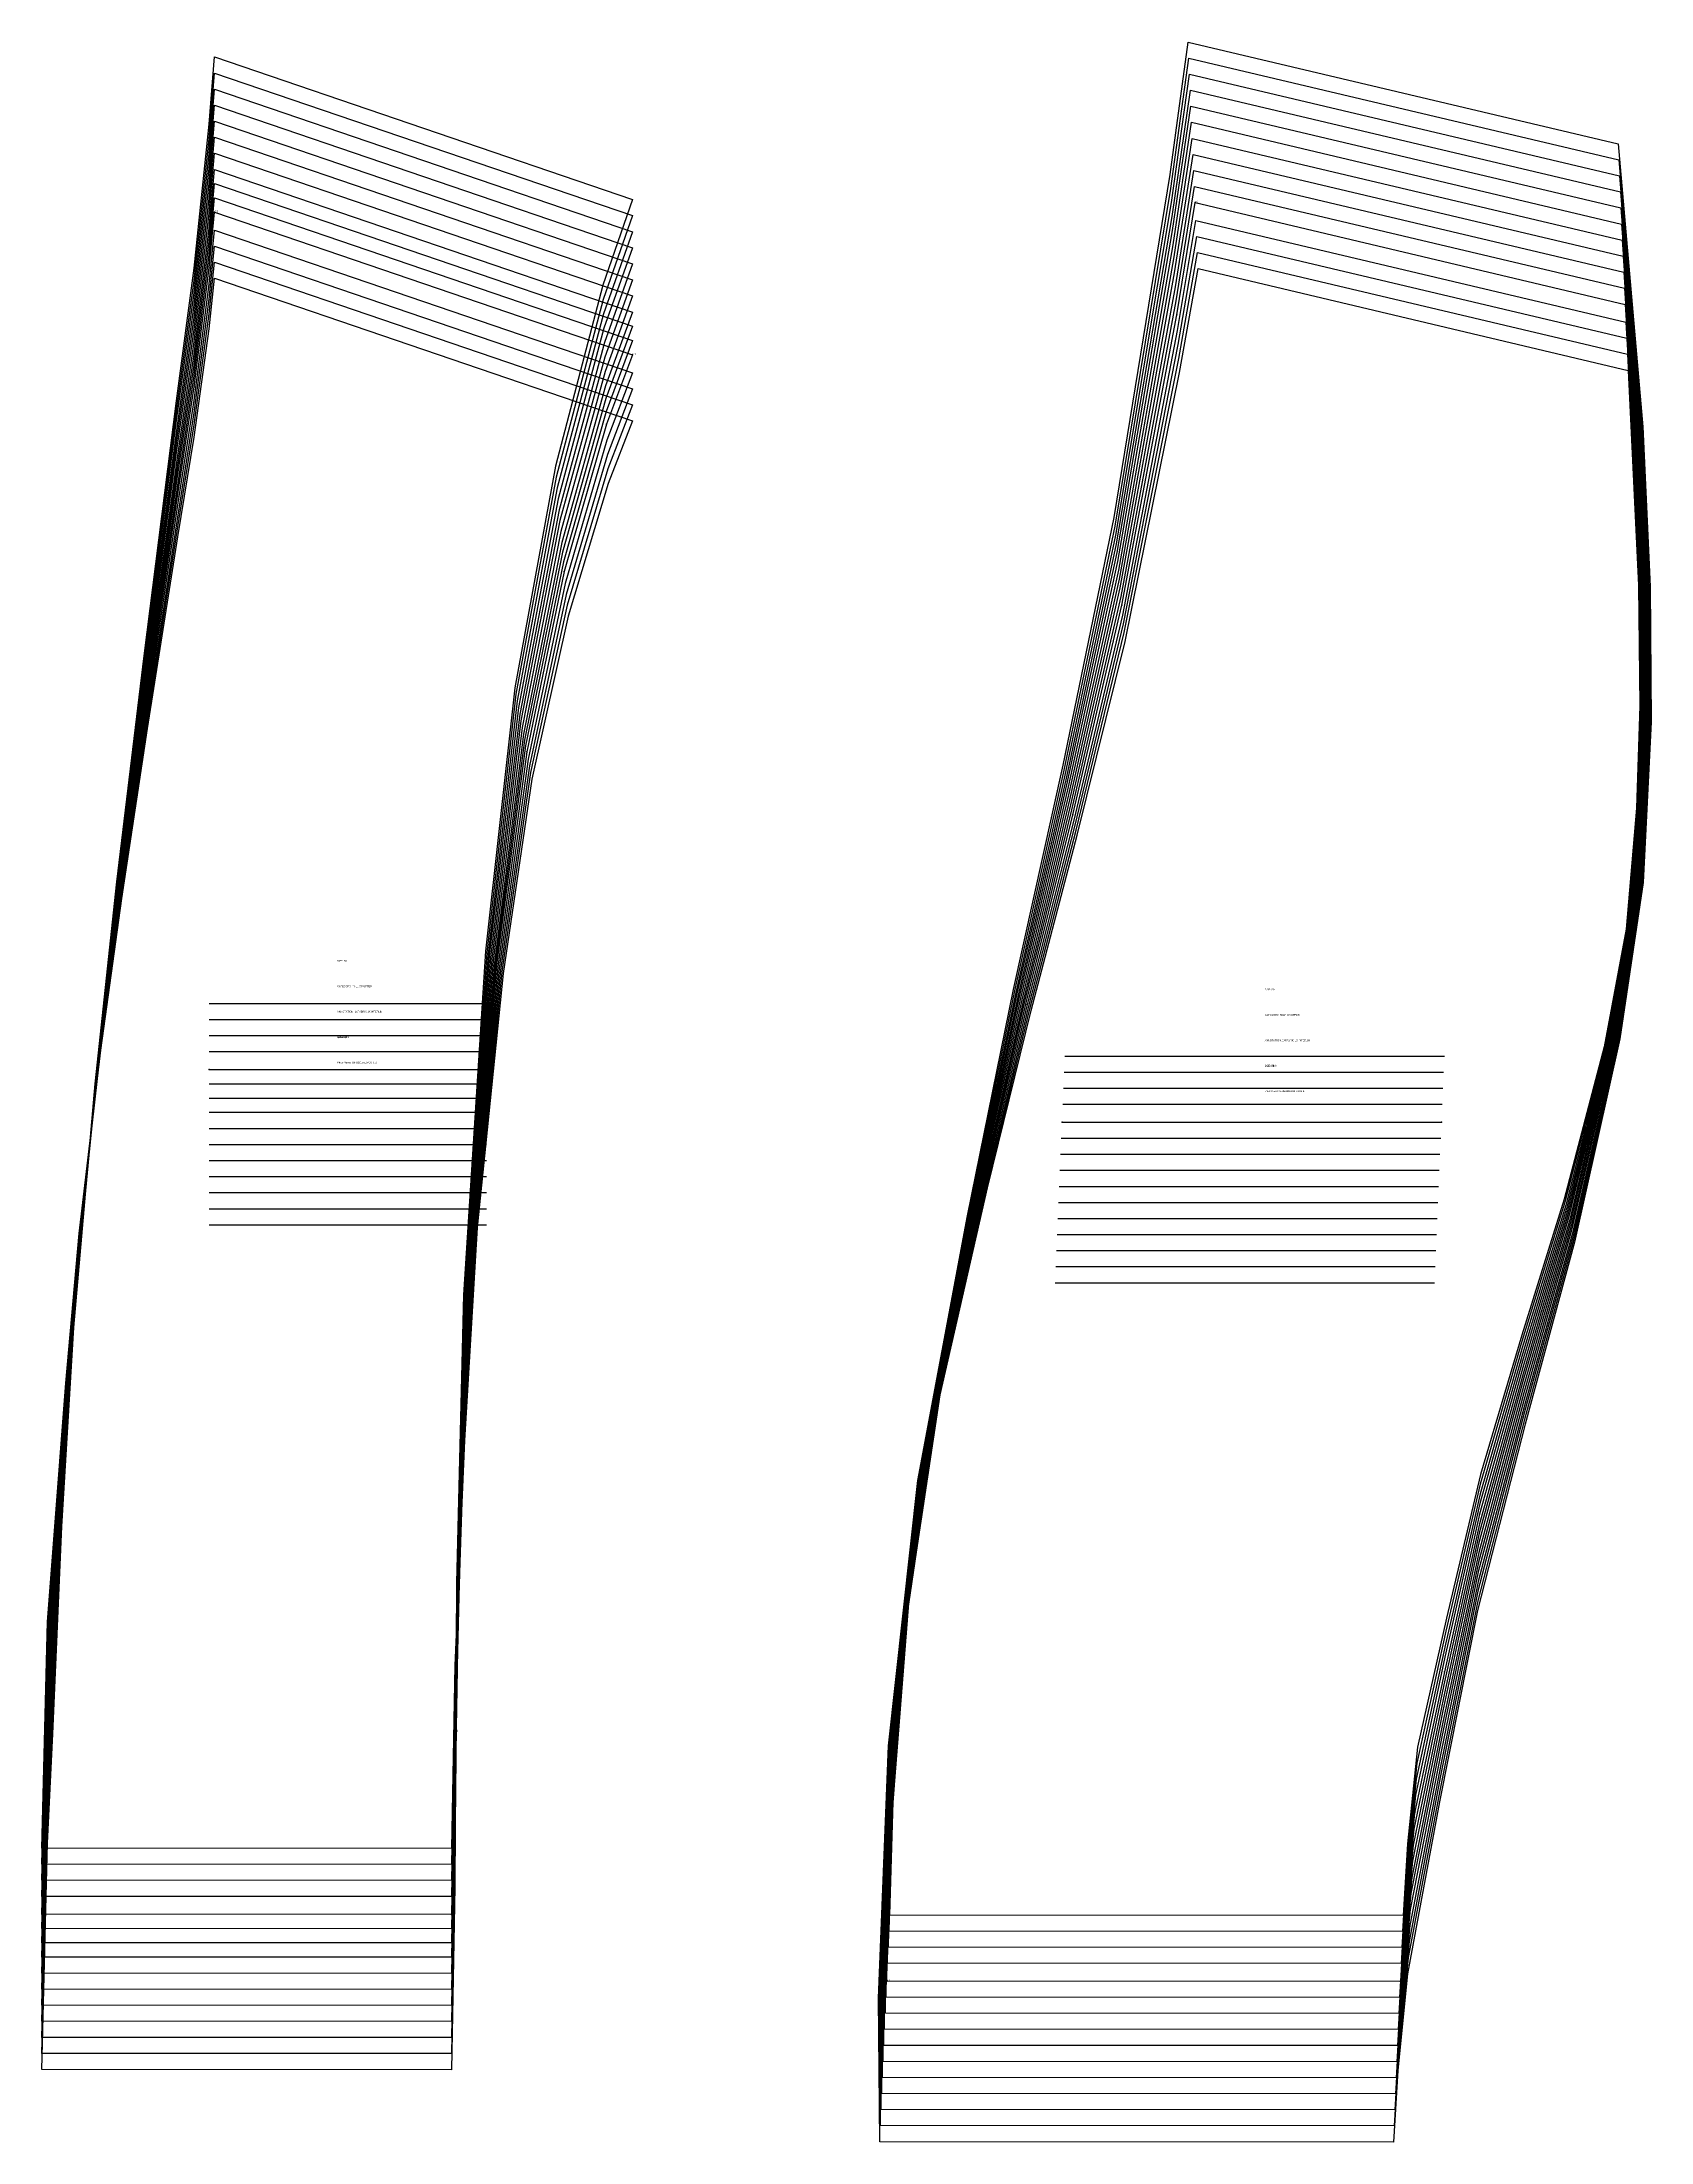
# Model space of a CAD drawing. Extents: x -839 to 1721, y -537 to 682.
# Drawn here: x 161.2 to 386.7, y -321.2 to -26.9 of the extents above; entities that cross this region are included whole.
import ezdxf

# ---------------------------------------------------------------- set-up
doc = ezdxf.new("R2010")
doc.units = 0

# ---------------------------------------------------------------- blocks, each defined once
blk = doc.blocks.new('GMG1016S19-CO U 2_42')
at = {"layer": '1'}
for points in [[(161.224, -279.9919), (162.0114, -248.2698), (162.903, -236.756), (164.5489, -214.8459), (166.4361, -193.8732), (169.4765, -168.1608), (172.4076, -146.9111), (176.0221, -123.1062), (180.2664, -96.2559), (182.5702, -82.3062), (184.6352, -67.1119), (185.4175, -60.0304)], [(185.4175, -60.0304), (243.9493, -80.0151)], [(243.9493, -80.0151), (240.5584, -88.768), (234.9399, -107.3836), (229.8726, -130.2106), (225.8289, -157.4267), (222.2247, -193.0248), (220.4136, -222.8571), (219.0649, -254.409), (218.6102, -280.0249)], [(218.6102, -280.0249), (161.224, -279.9919)]]:
    blk.add_lwpolyline(points, dxfattribs=at)
at = {"layer": '5'}
blk.add_line((184.6504, -161.638), (223.5175, -161.638), dxfattribs=at)
at = {"layer": '6'}
blk.add_line((218.6102, -280.0249), (161.224, -279.9919), dxfattribs=at)
at = {"layer": '7'}
blk.add_line((184.6504, -161.638), (223.5175, -161.638), dxfattribs=at)
at = {"layer": '1'}
for s, p in [('SIZE: 42', (202.5854, -166.4717)), ('Piece Name: GMG1016S19-CO U 2', (202.5854, -170.0276))]:
    blk.add_text(s, height=0.25, dxfattribs=at).set_placement(p)
blk = doc.blocks.new('GMG1016S19-CO U 2_44')
at = {"layer": '1'}
for points in [[(161.224, -282.2423), (162.0114, -250.5203), (162.8903, -238.7321), (164.5108, -216.3039), (166.3802, -194.8282), (169.418, -168.5036), (172.3568, -146.7435), (175.9839, -122.3696), (180.2512, -94.8741), (182.5702, -80.5892), (184.6377, -65.0317), (185.4175, -57.78)], [(185.4175, -57.78), (243.9493, -77.7647)], [(243.9493, -77.7647), (240.505, -86.7512), (234.8129, -105.8571), (229.6999, -129.281), (225.6511, -157.2007), (222.0824, -193.7106), (220.3323, -224.3049), (219.0649, -256.6594), (218.6102, -282.2753)], [(218.6102, -282.2753), (161.224, -282.2423)]]:
    blk.add_lwpolyline(points, dxfattribs=at)
at = {"layer": '5'}
blk.add_line((184.6504, -163.8885), (223.5175, -163.8885), dxfattribs=at)
at = {"layer": '6'}
blk.add_line((218.6102, -282.2753), (161.224, -282.2423), dxfattribs=at)
at = {"layer": '7'}
blk.add_line((184.6504, -163.8885), (223.5175, -163.8885), dxfattribs=at)
at = {"layer": '1'}
for s, p in [('SIZE: 44', (202.5854, -166.4717)), ('Piece Name: GMG1016S19-CO U 2', (202.5854, -170.0276))]:
    blk.add_text(s, height=0.25, dxfattribs=at).set_placement(p)
blk = doc.blocks.new('GMG1016S19-CO U 2_46')
at = {"layer": '1'}
for points in [[(161.224, -284.4928), (162.0114, -252.7707), (162.8776, -240.7082), (164.4727, -217.7593), (166.3243, -195.7858), (169.3596, -168.8466), (172.306, -146.5784), (175.9484, -121.6305), (180.2359, -93.4924), (182.5676, -78.8721), (184.6403, -62.9489), (185.4175, -55.5295)], [(185.4175, -55.5295), (243.9493, -75.5143)], [(243.9493, -75.5143), (240.4492, -84.7344), (234.6833, -104.3305), (229.5246, -128.3513), (225.4708, -156.9746), (221.9402, -194.399), (220.2536, -225.7527), (219.0649, -258.9099), (218.6102, -284.5258)], [(218.6102, -284.5258), (161.224, -284.4928)]]:
    blk.add_lwpolyline(points, dxfattribs=at)
at = {"layer": '5'}
blk.add_line((184.6504, -166.1389), (223.5175, -166.1389), dxfattribs=at)
at = {"layer": '6'}
blk.add_line((218.6102, -284.5258), (161.224, -284.4928), dxfattribs=at)
at = {"layer": '7'}
blk.add_line((184.6504, -166.1389), (223.5175, -166.1389), dxfattribs=at)
at = {"layer": '1'}
for s, p in [('SIZE: 46', (202.5854, -166.4717)), ('Piece Name: GMG1016S19-CO U 2', (202.5854, -170.0276))]:
    blk.add_text(s, height=0.25, dxfattribs=at).set_placement(p)
blk = doc.blocks.new('GMG1016S19-CO U 2_48')
at = {"layer": '1'}
for points in [[(161.224, -286.7432), (162.0114, -255.0211), (162.8648, -242.6843), (164.4346, -219.2148), (166.271, -196.7434), (169.3012, -169.1869), (172.2527, -146.4107), (175.9103, -120.8939), (180.2207, -92.1106), (182.5651, -77.1526), (184.6403, -60.8686), (185.4175, -53.2791)], [(185.4175, -53.2791), (243.9493, -73.2638)], [(243.9493, -73.2638), (240.3958, -82.7177), (234.5538, -102.804), (229.3493, -127.4217), (225.293, -156.746), (221.7979, -195.0848), (220.1723, -227.2005), (219.0649, -261.1603), (218.6102, -286.7762)], [(218.6102, -286.7762), (161.224, -286.7432)]]:
    blk.add_lwpolyline(points, dxfattribs=at)
at = {"layer": '5'}
blk.add_line((184.6504, -168.3894), (223.5175, -168.3894), dxfattribs=at)
at = {"layer": '6'}
blk.add_line((218.6102, -286.7762), (161.224, -286.7432), dxfattribs=at)
at = {"layer": '7'}
blk.add_line((184.6504, -168.3894), (223.5175, -168.3894), dxfattribs=at)
at = {"layer": '1'}
for s, p in [('SIZE: 48', (202.5854, -166.4717)), ('Piece Name: GMG1016S19-CO U 2', (202.5854, -170.0276))]:
    blk.add_text(s, height=0.25, dxfattribs=at).set_placement(p)
blk = doc.blocks.new('GMG1016S19-CO U 2_50')
at = {"layer": '1'}
for points in [[(161.224, -289.2425), (162.0114, -257.5205), (162.8521, -244.8789), (164.3939, -220.8302), (166.21, -197.8026), (169.2377, -169.5654), (172.1968, -146.2228), (175.8722, -120.0709), (180.2054, -90.5714), (182.5651, -75.2425), (184.6454, -58.5521), (185.4175, -50.7772)], [(185.4175, -50.7772), (243.9493, -70.7619)], [(243.9493, -70.7619), (240.3374, -80.4749), (234.4116, -101.1073), (229.1563, -126.3854), (225.0974, -156.492), (221.643, -195.8442), (220.086, -228.8058), (219.0649, -263.6597), (218.6102, -289.2756)], [(218.6102, -289.2756), (161.224, -289.2425)]]:
    blk.add_lwpolyline(points, dxfattribs=at)
at = {"layer": '2'}
for p in [(185.4175, -50.7772), (185.4175, -50.7772), (184.6454, -58.5521), (243.9493, -70.7619), (243.9493, -70.7619), (182.5651, -75.2425), (184.6504, -170.8887), (223.5175, -170.8887), (161.224, -289.2425), (218.6102, -289.2756), (218.6102, -289.2756)]:
    blk.add_point(p, dxfattribs=at)
at = {"layer": '3'}
for p in [(240.3374, -80.4749), (180.2054, -90.5714), (234.4116, -101.1073), (175.8722, -120.0709), (229.1563, -126.3854), (172.1968, -146.2228), (225.0974, -156.492), (169.2377, -169.5654), (221.643, -195.8442), (166.21, -197.8026), (164.3939, -220.8302), (220.086, -228.8058), (162.8521, -244.8789), (162.0114, -257.5205), (219.0649, -263.6597)]:
    blk.add_point(p, dxfattribs=at)
at = {"layer": '4'}
for p in [(161.224, -289.2425, -3.998), (218.6102, -289.2756, -3.998), (218.6102, -289.2756, -3.998)]:
    blk.add_point(p, dxfattribs=at)
at = {"layer": '5'}
blk.add_line((184.6504, -170.8887), (223.5175, -170.8887), dxfattribs=at)
at = {"layer": '6'}
blk.add_line((218.6102, -289.2756), (161.224, -289.2425), dxfattribs=at)
at = {"layer": '7'}
blk.add_line((184.6504, -170.8887), (223.5175, -170.8887), dxfattribs=at)
at = {"layer": '1'}
for s, p in [('SIZE: 50', (202.5854, -155.8011)), ('CATEGORY: FULL CO UPPER', (202.5854, -159.3571)), ('ANNOTATION: 1XFABRIC 1X INTERLIN', (202.5854, -162.9131)), ('Quantity: 0', (202.5854, -166.4691)), ('Piece Name: GMG1016S19-CO U 2', (202.5854, -170.0251))]:
    blk.add_text(s, height=0.25, dxfattribs=at).set_placement(p)
at = {"layer": '2'}
for s, p in [('# 3', (185.4175, -50.7772)), ('# 3', (185.4175, -50.7772)), ('# 3', (243.9493, -70.7619)), ('# 3', (243.9493, -70.7619)), ('# 1', (161.224, -289.2425)), ('# 1', (218.6102, -289.2756)), ('# 1', (218.6102, -289.2756))]:
    blk.add_text(s, height=0.25, dxfattribs=at).set_placement(p)
at = {"layer": '3'}
for p in [(162.0114, -257.5205), (219.0649, -263.6597)]:
    blk.add_text('# 2', height=0.25, dxfattribs=at).set_placement(p)
blk = doc.blocks.new('GMG1016S19-CO U 2_52')
at = {"layer": '1'}
for points in [[(161.224, -291.2441), (162.0114, -259.522), (162.8395, -246.6391), (164.3584, -222.1256), (166.1592, -198.656), (169.1844, -169.8727), (172.1486, -146.078), (175.8392, -119.4182), (180.1902, -89.3445), (182.5625, -73.7185), (184.6454, -56.7056), (185.4175, -48.7782)], [(185.4175, -48.7782), (243.9493, -68.7629)], [(243.9493, -68.7629), (240.2891, -78.6842), (234.2947, -99.7535), (228.9988, -125.5624), (224.9348, -156.2939), (221.516, -196.4563), (220.0149, -230.0961), (219.0649, -265.6612), (218.6102, -291.2771)], [(218.6102, -291.2771), (161.224, -291.2441)]]:
    blk.add_lwpolyline(points, dxfattribs=at)
at = {"layer": '5'}
blk.add_line((184.6504, -172.8902), (223.5175, -172.8902), dxfattribs=at)
at = {"layer": '6'}
blk.add_line((218.6102, -291.2771), (161.224, -291.2441), dxfattribs=at)
at = {"layer": '7'}
blk.add_line((184.6504, -172.8902), (223.5175, -172.8902), dxfattribs=at)
at = {"layer": '1'}
for s, p in [('SIZE: 52', (202.5854, -166.4717)), ('Piece Name: GMG1016S19-CO U 2', (202.5854, -170.0276))]:
    blk.add_text(s, height=0.25, dxfattribs=at).set_placement(p)
blk = doc.blocks.new('GMG1016S19-CO U 2_54')
at = {"layer": '1'}
for points in [[(161.224, -293.243), (162.0114, -261.521), (162.8293, -248.3968), (164.3253, -223.421), (166.111, -199.5043), (169.131, -170.1775), (172.1028, -145.9307), (175.8062, -118.7628), (180.1775, -88.1152), (182.56, -72.1894), (184.6479, -54.8539), (185.4175, -46.7767)], [(185.4175, -46.7767), (243.9493, -66.7614)], [(243.9493, -66.7614), (240.2409, -76.8935), (234.1804, -98.3996), (228.8439, -124.7344), (224.7748, -156.0932), (221.389, -197.0659), (219.9437, -231.3814), (219.0649, -267.6602), (218.6102, -293.2761)], [(218.6102, -293.2761), (161.224, -293.243)]]:
    blk.add_lwpolyline(points, dxfattribs=at)
at = {"layer": '5'}
blk.add_line((184.6504, -174.8892), (223.5175, -174.8892), dxfattribs=at)
at = {"layer": '6'}
blk.add_line((218.6102, -293.2761), (161.224, -293.243), dxfattribs=at)
at = {"layer": '7'}
blk.add_line((184.6504, -174.8892), (223.5175, -174.8892), dxfattribs=at)
at = {"layer": '1'}
for s, p in [('SIZE: 54', (202.5854, -166.4691)), ('Piece Name: GMG1016S19-CO U 2', (202.5854, -170.0251))]:
    blk.add_text(s, height=0.25, dxfattribs=at).set_placement(p)
blk = doc.blocks.new('GMG1016S19-CO U 2_56')
at = {"layer": '1'}
for points in [[(161.224, -295.2446), (162.0114, -263.5225), (162.8166, -250.152), (164.2923, -224.7139), (166.0627, -200.3553), (169.0802, -170.4798), (172.0571, -145.7808), (175.7731, -118.1075), (180.1648, -86.8884), (182.56, -70.6654), (184.6504, -53.0048), (185.4175, -44.7777)], [(185.4175, -44.7777), (243.9493, -64.7624)], [(243.9493, -64.7624), (240.1926, -75.1002), (234.0661, -97.0408), (228.689, -123.9089), (224.6173, -155.89), (221.2645, -197.6781), (219.8726, -232.6691), (219.0649, -269.6617), (218.6102, -295.2776)], [(218.6102, -295.2776), (161.224, -295.2446)]]:
    blk.add_lwpolyline(points, dxfattribs=at)
at = {"layer": '5'}
blk.add_line((184.6504, -176.8907), (223.5175, -176.8907), dxfattribs=at)
at = {"layer": '6'}
blk.add_line((218.6102, -295.2776), (161.224, -295.2446), dxfattribs=at)
at = {"layer": '7'}
blk.add_line((184.6504, -176.8907), (223.5175, -176.8907), dxfattribs=at)
at = {"layer": '1'}
for s, p in [('SIZE: 56', (202.5854, -166.4717)), ('Piece Name: GMG1016S19-CO U 2', (202.5854, -170.0276))]:
    blk.add_text(s, height=0.25, dxfattribs=at).set_placement(p)
blk = doc.blocks.new('GMG1016S19-CO U 2_58')
at = {"layer": '1'}
for points in [[(161.224, -297.495), (162.0114, -265.7729), (162.8039, -252.1281), (164.2542, -226.1718), (166.0068, -201.3128), (169.0218, -170.8227), (172.0063, -145.6132), (175.7376, -117.3684), (180.1496, -85.5066), (182.5575, -68.9484), (184.653, -50.922), (185.4175, -42.5273)], [(185.4175, -42.5273), (243.9493, -62.512)], [(243.9493, -62.512), (240.1367, -73.0835), (233.9366, -95.5168), (228.5137, -122.9792), (224.437, -155.6614), (221.1223, -198.3639), (219.7913, -234.1144), (219.0649, -271.9121), (218.6102, -297.528)], [(218.6102, -297.528), (161.224, -297.495)]]:
    blk.add_lwpolyline(points, dxfattribs=at)
at = {"layer": '5'}
blk.add_line((184.6504, -179.1412), (223.5175, -179.1412), dxfattribs=at)
at = {"layer": '6'}
blk.add_line((218.6102, -297.528), (161.224, -297.495), dxfattribs=at)
at = {"layer": '7'}
blk.add_line((184.6504, -179.1412), (223.5175, -179.1412), dxfattribs=at)
at = {"layer": '1'}
for s, p in [('SIZE: 58', (202.5854, -166.4717)), ('Piece Name: GMG1016S19-CO U 2', (202.5854, -170.0276))]:
    blk.add_text(s, height=0.25, dxfattribs=at).set_placement(p)
blk = doc.blocks.new('GMG1016S19-CO U 2_60')
at = {"layer": '1'}
for points in [[(161.224, -299.7455), (162.0114, -268.0234), (162.7912, -254.1067), (164.2161, -227.6272), (165.951, -202.2679), (168.9634, -171.1656), (171.953, -145.4481), (175.6995, -116.6318), (180.1343, -84.1223), (182.5549, -67.2288), (184.6555, -48.8417), (185.4175, -40.2768)], [(185.4175, -40.2768), (243.9493, -60.2616)], [(243.9493, -60.2616), (240.0834, -71.0667), (233.8071, -93.9902), (228.3384, -122.0471), (224.2592, -155.4354), (220.9801, -199.0497), (219.7126, -235.5622), (219.0649, -274.1626), (218.6102, -299.7785)], [(218.6102, -299.7785), (161.224, -299.7455)]]:
    blk.add_lwpolyline(points, dxfattribs=at)
at = {"layer": '5'}
blk.add_line((184.6504, -181.3916), (223.5175, -181.3916), dxfattribs=at)
at = {"layer": '6'}
blk.add_line((218.6102, -299.7785), (161.224, -299.7455), dxfattribs=at)
at = {"layer": '7'}
blk.add_line((184.6504, -181.3916), (223.5175, -181.3916), dxfattribs=at)
at = {"layer": '1'}
for s, p in [('SIZE: 60', (202.5854, -166.4717)), ('Piece Name: GMG1016S19-CO U 2', (202.5854, -170.0276))]:
    blk.add_text(s, height=0.25, dxfattribs=at).set_placement(p)
blk = doc.blocks.new('GMG1016S19-CO U 2_62')
at = {"layer": '1'}
for points in [[(161.224, -301.9959), (162.0114, -270.2738), (162.7785, -256.0829), (164.178, -229.0827), (165.8976, -203.2255), (168.905, -171.5085), (171.9022, -145.2804), (175.6639, -115.8926), (180.1191, -82.7405), (182.5549, -65.5117), (184.6581, -46.7615), (185.4175, -38.0264)], [(185.4175, -38.0264), (243.9493, -58.0111)], [(243.9493, -58.0111), (240.03, -69.0499), (233.68, -92.4637), (228.1632, -121.1174), (224.0788, -155.2093), (220.8404, -199.7355), (219.6339, -237.01), (219.0649, -276.413), (218.6102, -302.0289)], [(218.6102, -302.0289), (161.224, -301.9959)]]:
    blk.add_lwpolyline(points, dxfattribs=at)
at = {"layer": '5'}
blk.add_line((184.6504, -183.6421), (223.5175, -183.6421), dxfattribs=at)
at = {"layer": '6'}
blk.add_line((218.6102, -302.0289), (161.224, -301.9959), dxfattribs=at)
at = {"layer": '7'}
blk.add_line((184.6504, -183.6421), (223.5175, -183.6421), dxfattribs=at)
at = {"layer": '1'}
for s, p in [('SIZE: 62', (202.5854, -166.4717)), ('Piece Name: GMG1016S19-CO U 2', (202.5854, -170.0276))]:
    blk.add_text(s, height=0.25, dxfattribs=at).set_placement(p)
blk = doc.blocks.new('GMG1016S19-CO U 2_64')
at = {"layer": '1'}
for points in [[(161.224, -304.2463), (162.0114, -272.5243), (162.7658, -258.059), (164.1399, -230.5381), (165.8417, -204.183), (168.844, -171.8488), (171.8488, -145.1153), (175.6284, -115.156), (180.1038, -81.3588), (182.5524, -63.7947), (184.6606, -44.6786), (185.4175, -35.776)], [(185.4175, -35.776), (243.9493, -55.7607)], [(243.9493, -55.7607), (239.9742, -67.0332), (233.5505, -90.9397), (227.9905, -120.1878), (223.9011, -154.9807), (220.6981, -200.4213), (219.5526, -238.4578), (219.0649, -278.6635), (218.6102, -304.2794)], [(218.6102, -304.2794), (161.224, -304.2463)]]:
    blk.add_lwpolyline(points, dxfattribs=at)
at = {"layer": '5'}
blk.add_line((184.6504, -185.8925), (223.5175, -185.8925), dxfattribs=at)
at = {"layer": '6'}
blk.add_line((218.6102, -304.2794), (161.224, -304.2463), dxfattribs=at)
at = {"layer": '7'}
blk.add_line((184.6504, -185.8925), (223.5175, -185.8925), dxfattribs=at)
at = {"layer": '1'}
for s, p in [('SIZE: 64', (202.5854, -166.4717)), ('Piece Name: GMG1016S19-CO U 2', (202.5854, -170.0276))]:
    blk.add_text(s, height=0.25, dxfattribs=at).set_placement(p)
blk = doc.blocks.new('GMG1016S19-CO U 2_66')
at = {"layer": '1'}
for points in [[(161.224, -306.4968), (162.0114, -274.7747), (162.7531, -260.0351), (164.1018, -231.996), (165.7859, -205.1381), (168.7856, -172.1917), (171.798, -144.9477), (175.5903, -114.4169), (180.0886, -79.977), (182.5498, -62.0776), (184.6631, -42.5984), (185.4175, -33.5255)], [(185.4175, -33.5255), (243.9493, -53.5102)], [(243.9493, -53.5102), (239.9208, -65.0164), (233.421, -89.4131), (227.8152, -119.2581), (223.7233, -154.7546), (220.5559, -201.1096), (219.4738, -239.9056), (219.0649, -280.9139), (218.6102, -306.5298)], [(218.6102, -306.5298), (161.224, -306.4968)]]:
    blk.add_lwpolyline(points, dxfattribs=at)
at = {"layer": '5'}
blk.add_line((184.6504, -188.1429), (223.5175, -188.1429), dxfattribs=at)
at = {"layer": '6'}
blk.add_line((218.6102, -306.5298), (161.224, -306.4968), dxfattribs=at)
at = {"layer": '7'}
blk.add_line((184.6504, -188.1429), (223.5175, -188.1429), dxfattribs=at)
at = {"layer": '1'}
for s, p in [('SIZE: 66', (202.5854, -166.4717)), ('Piece Name: GMG1016S19-CO U 2', (202.5854, -170.0276))]:
    blk.add_text(s, height=0.25, dxfattribs=at).set_placement(p)
blk = doc.blocks.new('GMG1016S19-CO U 2_68')
at = {"layer": '1'}
for points in [[(161.224, -308.7472), (162.0114, -277.0252), (162.7404, -262.0112), (164.0637, -233.4514), (165.7325, -206.0957), (168.7272, -172.5346), (171.7447, -144.78), (175.5547, -113.6803), (180.0734, -78.5927), (182.5498, -60.3581), (184.6657, -40.5156), (185.4175, -31.2751)], [(185.4175, -31.2751), (243.9493, -51.2598)], [(243.9493, -51.2598), (239.8675, -62.9997), (233.2914, -87.8866), (227.6399, -118.3285), (223.5429, -154.526), (220.4136, -201.7954), (219.3926, -241.3534), (219.0649, -283.1643), (218.6102, -308.7802)], [(218.6102, -308.7802), (161.224, -308.7472)]]:
    blk.add_lwpolyline(points, dxfattribs=at)
at = {"layer": '5'}
blk.add_line((184.6504, -190.3934), (223.5175, -190.3934), dxfattribs=at)
at = {"layer": '6'}
blk.add_line((218.6102, -308.7802), (161.224, -308.7472), dxfattribs=at)
at = {"layer": '7'}
blk.add_line((184.6504, -190.3934), (223.5175, -190.3934), dxfattribs=at)
at = {"layer": '1'}
for s, p in [('SIZE: 68', (202.5854, -166.4717)), ('Piece Name: GMG1016S19-CO U 2', (202.5854, -170.0276))]:
    blk.add_text(s, height=0.25, dxfattribs=at).set_placement(p)
blk = doc.blocks.new('GMG1016S19-CO U 2_70')
at = {"layer": '1'}
for points in [[(161.224, -310.9977), (162.0114, -279.2756), (162.7277, -263.9899), (164.0256, -234.9069), (165.6766, -207.0507), (168.6687, -172.8775), (171.6939, -144.6149), (175.5191, -112.9411), (180.0581, -77.211), (182.5473, -58.641), (184.6682, -38.4353), (185.4175, -29.0246)], [(185.4175, -29.0246), (243.9493, -49.0093)], [(243.9493, -49.0093), (239.8116, -60.9829), (233.1619, -86.3601), (227.4647, -117.3989), (223.3651, -154.3), (220.2739, -202.4812), (219.3138, -242.8012), (219.0649, -285.4148), (218.6102, -311.0307)], [(218.6102, -311.0307), (161.224, -310.9977)]]:
    blk.add_lwpolyline(points, dxfattribs=at)
at = {"layer": '5'}
blk.add_line((184.6504, -192.6438), (223.5175, -192.6438), dxfattribs=at)
at = {"layer": '6'}
blk.add_line((218.6102, -311.0307), (161.224, -310.9977), dxfattribs=at)
at = {"layer": '7'}
blk.add_line((184.6504, -192.6438), (223.5175, -192.6438), dxfattribs=at)
at = {"layer": '1'}
for s, p in [('SIZE: 70', (202.5854, -166.4717)), ('Piece Name: GMG1016S19-CO U 2', (202.5854, -170.0276))]:
    blk.add_text(s, height=0.25, dxfattribs=at).set_placement(p)
blk = doc.blocks.new('GMG1016S19-CO U 4_42')
at = {"layer": '1'}
for points in [[(280.0224, -289.3645), (280.4821, -273.4971), (282.7046, -245.6536), (287.1013, -216.4563), (293.7282, -187.4495), (299.814, -162.6109), (306.2606, -138.0465), (312.989, -110.9168), (320.6395, -73.2486), (323.2328, -58.6893)], [(323.2328, -58.6893), (383.4867, -72.9412)], [(383.4867, -72.9412), (384.9624, -103.0225), (385.1047, -119.9439), (384.6729, -134.2797), (383.2124, -151.2418), (380.1212, -167.7112), (374.5383, -189.0624), (368.5744, -208.1302), (362.806, -227.6349), (358.0334, -247.772), (353.9719, -265.8212), (352.5851, -279.3797), (351.9856, -289.4026)], [(351.9856, -289.4026), (280.0224, -289.3645)]]:
    blk.add_lwpolyline(points, dxfattribs=at)
at = {"layer": '5'}
blk.add_line((304.5715, -169.0117), (357.7337, -169.0117), dxfattribs=at)
at = {"layer": '6'}
blk.add_line((351.9856, -289.4026), (280.0224, -289.3645), dxfattribs=at)
at = {"layer": '7'}
blk.add_line((304.5715, -169.0117), (357.7337, -169.0117), dxfattribs=at)
at = {"layer": '1'}
for s, p in [('SIZE: 42', (332.5623, -170.4899)), ('Piece Name: GMG1016S19-CO U 4', (332.5623, -174.0459))]:
    blk.add_text(s, height=0.25, dxfattribs=at).set_placement(p)
blk = doc.blocks.new('GMG1016S19-CO U 4_44')
at = {"layer": '1'}
for points in [[(279.9208, -291.6149), (280.3348, -275.4478), (282.5014, -247.0684), (286.8778, -217.3072), (293.525, -187.7315), (299.6413, -162.4026), (306.1183, -137.3531), (312.8798, -109.6849), (320.5404, -71.2801), (323.1312, -56.4389)], [(323.1312, -56.4389), (383.3851, -70.6908)], [(383.3851, -70.6908), (385.0005, -101.4527), (385.2038, -118.7603), (384.8126, -133.4237), (383.3775, -150.7795), (380.2711, -167.6324), (374.6374, -189.4891), (368.6049, -209.0141), (362.773, -228.9836), (357.9622, -249.5957), (353.8703, -268.0716), (352.4835, -281.6302), (351.884, -291.653)], [(351.884, -291.653), (279.9208, -291.6149)]]:
    blk.add_lwpolyline(points, dxfattribs=at)
at = {"layer": '5'}
blk.add_line((304.4699, -171.2621), (357.632, -171.2621), dxfattribs=at)
at = {"layer": '6'}
blk.add_line((351.884, -291.653), (279.9208, -291.6149), dxfattribs=at)
at = {"layer": '7'}
blk.add_line((304.4699, -171.2621), (357.632, -171.2621), dxfattribs=at)
at = {"layer": '1'}
for s, p in [('SIZE: 44', (332.5623, -170.4899)), ('Piece Name: GMG1016S19-CO U 4', (332.5623, -174.0459))]:
    blk.add_text(s, height=0.25, dxfattribs=at).set_placement(p)
blk = doc.blocks.new('GMG1016S19-CO U 4_46')
at = {"layer": '1'}
for points in [[(279.8217, -293.8653), (280.19, -277.396), (282.2957, -248.4857), (286.6568, -218.1581), (293.3243, -188.0134), (299.4661, -162.1943), (305.9812, -136.6571), (312.7731, -108.4555), (320.4439, -69.3141), (323.0322, -54.1884)], [(323.0322, -54.1884), (383.286, -68.4403)], [(383.286, -68.4403), (385.0387, -99.883), (385.3053, -117.5741), (384.9548, -132.5677), (383.5477, -150.3147), (380.426, -167.5562), (374.7389, -189.9184), (368.6379, -209.898), (362.7425, -230.3323), (357.8937, -251.4194), (353.7713, -270.3221), (352.3844, -283.8806), (351.785, -293.9035)], [(351.785, -293.9035), (279.8217, -293.8653)]]:
    blk.add_lwpolyline(points, dxfattribs=at)
at = {"layer": '5'}
blk.add_line((304.3708, -173.5125), (357.533, -173.5125), dxfattribs=at)
at = {"layer": '6'}
blk.add_line((351.785, -293.9035), (279.8217, -293.8653), dxfattribs=at)
at = {"layer": '7'}
blk.add_line((304.3708, -173.5125), (357.533, -173.5125), dxfattribs=at)
at = {"layer": '1'}
for s, p in [('SIZE: 46', (332.5623, -170.4899)), ('Piece Name: GMG1016S19-CO U 4', (332.5623, -174.0459))]:
    blk.add_text(s, height=0.25, dxfattribs=at).set_placement(p)
blk = doc.blocks.new('GMG1016S19-CO U 4_48')
at = {"layer": '1'}
for points in [[(279.7201, -296.1158), (280.0401, -279.3467), (282.0924, -249.903), (286.4308, -219.009), (293.1211, -188.2928), (299.2908, -161.9835), (305.8389, -135.9637), (312.6614, -107.2262), (320.3449, -67.3456), (322.9306, -51.938)], [(322.9306, -51.938), (383.1845, -66.1899)], [(383.1845, -66.1899), (385.0768, -98.3133), (385.4069, -116.3905), (385.0945, -131.7092), (383.7128, -149.8499), (380.5784, -167.4775), (374.8406, -190.3476), (368.6683, -210.7819), (362.7095, -231.6811), (357.8225, -253.2457), (353.6696, -272.5725), (352.2828, -286.1311), (351.6834, -296.1539)], [(351.6834, -296.1539), (279.7201, -296.1158)]]:
    blk.add_lwpolyline(points, dxfattribs=at)
at = {"layer": '5'}
blk.add_line((304.2692, -175.763), (357.4314, -175.763), dxfattribs=at)
at = {"layer": '6'}
blk.add_line((351.6834, -296.1539), (279.7201, -296.1158), dxfattribs=at)
at = {"layer": '7'}
blk.add_line((304.2692, -175.763), (357.4314, -175.763), dxfattribs=at)
at = {"layer": '1'}
for s, p in [('SIZE: 48', (332.5623, -170.4899)), ('Piece Name: GMG1016S19-CO U 4', (332.5623, -174.0459))]:
    blk.add_text(s, height=0.25, dxfattribs=at).set_placement(p)
blk = doc.blocks.new('GMG1016S19-CO U 4_50')
at = {"layer": '1'}
for points in [[(279.6083, -298.6152), (279.8776, -281.5108), (281.8664, -251.4753), (286.1819, -219.9513), (292.8976, -188.6027), (299.0978, -161.7498), (305.684, -135.189), (312.542, -105.8571), (320.2382, -65.1587), (322.8188, -49.4361)], [(322.8188, -49.4361), (383.0727, -63.688)], [(383.0727, -63.688), (385.1199, -96.5658), (385.5187, -115.0722), (385.252, -130.7567), (383.8982, -149.3317), (380.7511, -167.3886), (374.9523, -190.8201), (368.7039, -211.7624), (362.6739, -233.1771), (357.7438, -255.2701), (353.5579, -275.0719), (352.171, -288.6304), (351.5716, -298.6533)], [(351.5716, -298.6533), (279.6083, -298.6152)]]:
    blk.add_lwpolyline(points, dxfattribs=at)
at = {"layer": '2'}
for p in [(322.8188, -49.4361), (322.8188, -49.4361), (383.0727, -63.688), (383.0727, -63.688), (304.1574, -178.2623), (357.3196, -178.2623), (279.6083, -298.6152), (351.5716, -298.6533), (351.5716, -298.6533)]:
    blk.add_point(p, dxfattribs=at)
at = {"layer": '3'}
for p in [(320.2382, -65.1587), (385.1199, -96.5658), (312.542, -105.8571), (385.5187, -115.0722), (385.252, -130.7567), (305.684, -135.189), (383.8982, -149.3317), (299.0978, -161.7498), (380.7511, -167.3886), (292.8976, -188.6027), (374.9523, -190.8201), (368.7039, -211.7624), (286.1819, -219.9513), (362.6739, -233.1771), (281.8664, -251.4753), (357.7438, -255.2701), (353.5579, -275.0719), (279.8776, -281.5108), (352.171, -288.6304)]:
    blk.add_point(p, dxfattribs=at)
at = {"layer": '4'}
for p in [(279.6083, -298.6152, -3.998), (351.5716, -298.6533, -3.998), (351.5716, -298.6533, -3.998)]:
    blk.add_point(p, dxfattribs=at)
at = {"layer": '5'}
blk.add_line((304.1574, -178.2623), (357.3196, -178.2623), dxfattribs=at)
at = {"layer": '6'}
blk.add_line((351.5716, -298.6533), (279.6083, -298.6152), dxfattribs=at)
at = {"layer": '7'}
blk.add_line((304.1574, -178.2623), (357.3196, -178.2623), dxfattribs=at)
at = {"layer": '1'}
for s, p in [('SIZE: 50', (332.5623, -159.8194)), ('CATEGORY: SELF CO UPPER', (332.5623, -163.3754)), ('ANNOTATION: 1XFABRIC 1X INTERLIN', (332.5623, -166.9314)), ('Quantity: 0', (332.5623, -170.4874)), ('Piece Name: GMG1016S19-CO U 4', (332.5623, -174.0434))]:
    blk.add_text(s, height=0.25, dxfattribs=at).set_placement(p)
at = {"layer": '2'}
for s, p in [('# 2', (322.8188, -49.4361)), ('# 2', (322.8188, -49.4361)), ('# 2', (383.0727, -63.688)), ('# 2', (383.0727, -63.688)), ('# 1', (279.6083, -298.6152)), ('# 1', (351.5716, -298.6533)), ('# 1', (351.5716, -298.6533))]:
    blk.add_text(s, height=0.25, dxfattribs=at).set_placement(p)
at = {"layer": '3'}
blk.add_text('# 3', height=0.25, dxfattribs=at).set_placement((353.5579, -275.0719))
blk = doc.blocks.new('GMG1016S19-CO U 4_52')
at = {"layer": '1'}
for points in [[(279.5067, -300.8656), (279.7277, -283.4615), (281.6606, -252.8926), (285.9558, -220.8048), (292.6944, -188.8846), (298.9199, -161.5415), (305.5417, -134.4956), (312.4302, -104.6277), (320.1391, -63.1927), (322.7172, -47.1856)], [(322.7172, -47.1856), (382.9711, -61.4376)], [(382.9711, -61.4376), (385.1555, -94.996), (385.6178, -113.8886), (385.3892, -129.9007), (384.0633, -148.8695), (380.901, -167.3124), (375.0514, -191.2493), (368.7319, -212.6489), (362.6384, -234.5284), (357.6701, -257.0963), (353.4563, -277.3223), (352.0695, -290.8809), (351.47, -300.9037)], [(351.47, -300.9037), (279.5067, -300.8656)]]:
    blk.add_lwpolyline(points, dxfattribs=at)
at = {"layer": '5'}
blk.add_line((304.0558, -180.5128), (357.218, -180.5128), dxfattribs=at)
at = {"layer": '6'}
blk.add_line((351.47, -300.9037), (279.5067, -300.8656), dxfattribs=at)
at = {"layer": '7'}
blk.add_line((304.0558, -180.5128), (357.218, -180.5128), dxfattribs=at)
at = {"layer": '1'}
for s, p in [('SIZE: 52', (332.5623, -170.4874)), ('Piece Name: GMG1016S19-CO U 4', (332.5623, -174.0434))]:
    blk.add_text(s, height=0.25, dxfattribs=at).set_placement(p)
blk = doc.blocks.new('GMG1016S19-CO U 4_54')
at = {"layer": '1'}
for points in [[(279.4077, -303.116), (279.5804, -285.4122), (281.4574, -254.3099), (285.7323, -221.6557), (292.4937, -189.1666), (298.7472, -161.3332), (305.402, -133.8022), (312.3235, -103.3984), (320.0426, -61.2268), (322.6182, -44.9352)], [(322.6182, -44.9352), (382.872, -59.1871)], [(382.872, -59.1871), (385.1961, -93.4263), (385.7194, -112.7049), (385.5314, -129.0447), (384.2309, -148.4046), (381.0559, -167.2337), (375.153, -191.6786), (368.7649, -213.5328), (362.6079, -235.8772), (357.6016, -258.92), (353.3572, -279.5728), (351.9704, -293.1313), (351.3709, -303.1541)], [(351.3709, -303.1541), (279.4077, -303.116)]]:
    blk.add_lwpolyline(points, dxfattribs=at)
at = {"layer": '5'}
blk.add_line((303.9568, -182.7632), (357.119, -182.7632), dxfattribs=at)
at = {"layer": '6'}
blk.add_line((351.3709, -303.1541), (279.4077, -303.116), dxfattribs=at)
at = {"layer": '7'}
blk.add_line((303.9568, -182.7632), (357.119, -182.7632), dxfattribs=at)
at = {"layer": '1'}
for s, p in [('SIZE: 54', (332.5623, -170.4874)), ('Piece Name: GMG1016S19-CO U 4', (332.5623, -174.0434))]:
    blk.add_text(s, height=0.25, dxfattribs=at).set_placement(p)
blk = doc.blocks.new('GMG1016S19-CO U 4_56')
at = {"layer": '1'}
for points in [[(279.3061, -305.369), (279.4331, -287.363), (281.2517, -255.7298), (285.5062, -222.5091), (292.2906, -189.4485), (298.572, -161.1275), (305.2623, -133.1087), (312.2118, -102.1716), (319.9435, -59.2582), (322.5166, -42.6873)], [(322.5166, -42.6873), (382.7704, -56.9367)], [(382.7704, -56.9367), (385.2317, -91.8592), (385.8184, -111.5238), (385.6711, -128.1913), (384.396, -147.9424), (381.2083, -167.16), (375.252, -192.1079), (368.7953, -214.4192), (362.5749, -237.2284), (357.5304, -260.7488), (353.2556, -281.8258), (351.8688, -295.3843), (351.2693, -305.4071)], [(351.2693, -305.4071), (279.3061, -305.369)]]:
    blk.add_lwpolyline(points, dxfattribs=at)
at = {"layer": '5'}
blk.add_line((303.8552, -185.0137), (357.0174, -185.0137), dxfattribs=at)
at = {"layer": '6'}
blk.add_line((351.2693, -305.4071), (279.3061, -305.369), dxfattribs=at)
at = {"layer": '7'}
blk.add_line((303.8552, -185.0137), (357.0174, -185.0137), dxfattribs=at)
at = {"layer": '1'}
for s, p in [('SIZE: 56', (332.5623, -170.4899)), ('Piece Name: GMG1016S19-CO U 4', (332.5623, -174.0459))]:
    blk.add_text(s, height=0.25, dxfattribs=at).set_placement(p)
blk = doc.blocks.new('GMG1016S19-CO U 4_58')
at = {"layer": '1'}
for points in [[(279.207, -307.6194), (279.2858, -289.3137), (281.0485, -257.1471), (285.2801, -223.3575), (292.0899, -189.7304), (298.3967, -160.9192), (305.1226, -132.4153), (312.1051, -100.9422), (319.847, -57.2948), (322.4175, -40.4369)], [(322.4175, -40.4369), (382.6714, -54.6888)], [(382.6714, -54.6888), (385.2723, -90.2894), (385.92, -110.3351), (385.8134, -127.3328), (384.5637, -147.4801), (381.3633, -167.0813), (375.3536, -192.5346), (368.8284, -215.3006), (362.5444, -238.5746), (357.4593, -262.57), (353.1566, -284.0762), (351.7697, -297.6322), (351.1703, -307.6576)], [(351.1703, -307.6576), (279.207, -307.6194)]]:
    blk.add_lwpolyline(points, dxfattribs=at)
at = {"layer": '5'}
blk.add_line((303.7561, -187.2641), (356.9183, -187.2641), dxfattribs=at)
at = {"layer": '6'}
blk.add_line((351.1703, -307.6576), (279.207, -307.6194), dxfattribs=at)
at = {"layer": '7'}
blk.add_line((303.7561, -187.2641), (356.9183, -187.2641), dxfattribs=at)
at = {"layer": '1'}
for s, p in [('SIZE: 58', (332.5623, -170.4899)), ('Piece Name: GMG1016S19-CO U 4', (332.5623, -174.0459))]:
    blk.add_text(s, height=0.25, dxfattribs=at).set_placement(p)
blk = doc.blocks.new('GMG1016S19-CO U 4_60')
at = {"layer": '1'}
for points in [[(279.1054, -309.8673), (279.1359, -291.2593), (280.8428, -258.5644), (285.0592, -224.2084), (291.8867, -190.0073), (298.2215, -160.7059), (304.9804, -131.7194), (311.9933, -99.7128), (319.748, -55.3289), (322.3159, -38.1864)], [(322.3159, -38.1864), (382.5698, -52.4384)], [(382.5698, -52.4384), (385.3079, -88.7197), (386.0191, -109.154), (385.9531, -126.4768), (384.7288, -147.0153), (381.5157, -167.0025), (375.4527, -192.9639), (368.8589, -216.1845), (362.5114, -239.9234), (357.3882, -264.3937), (353.055, -286.3241), (351.6681, -299.8826), (351.0687, -309.9054)], [(351.0687, -309.9054), (279.1054, -309.8673)]]:
    blk.add_lwpolyline(points, dxfattribs=at)
at = {"layer": '5'}
blk.add_line((303.6545, -189.5145), (356.8167, -189.5145), dxfattribs=at)
at = {"layer": '6'}
blk.add_line((351.0687, -309.9054), (279.1054, -309.8673), dxfattribs=at)
at = {"layer": '7'}
blk.add_line((303.6545, -189.5145), (356.8167, -189.5145), dxfattribs=at)
at = {"layer": '1'}
for s, p in [('SIZE: 60', (332.5623, -170.4899)), ('Piece Name: GMG1016S19-CO U 4', (332.5623, -174.0459))]:
    blk.add_text(s, height=0.25, dxfattribs=at).set_placement(p)
blk = doc.blocks.new('GMG1016S19-CO U 4_62')
at = {"layer": '1'}
for points in [[(279.014, -312.1178), (278.9987, -293.2126), (280.6472, -259.9792), (284.8433, -225.0593), (291.6936, -190.2892), (298.0538, -160.5001), (304.8508, -131.0234), (311.8943, -98.4784), (319.6565, -53.3604), (322.2244, -35.936)], [(322.2244, -35.936), (382.4783, -50.1879)], [(382.4783, -50.1879), (385.3562, -87.1475), (386.1283, -107.9678), (386.1029, -125.6208), (384.904, -146.5479), (381.6782, -166.9263), (375.5645, -193.3931), (368.8995, -217.071), (362.4885, -241.2721), (357.3272, -266.22), (352.9635, -288.5745), (351.5767, -302.1331), (350.9773, -312.1559)], [(350.9773, -312.1559), (279.014, -312.1178)]]:
    blk.add_lwpolyline(points, dxfattribs=at)
at = {"layer": '5'}
blk.add_line((303.5631, -191.765), (356.7253, -191.765), dxfattribs=at)
at = {"layer": '6'}
blk.add_line((350.9773, -312.1559), (279.014, -312.1178), dxfattribs=at)
at = {"layer": '7'}
blk.add_line((303.5631, -191.765), (356.7253, -191.765), dxfattribs=at)
at = {"layer": '1'}
for s, p in [('SIZE: 62', (332.5623, -170.4899)), ('Piece Name: GMG1016S19-CO U 4', (332.5623, -174.0459))]:
    blk.add_text(s, height=0.25, dxfattribs=at).set_placement(p)
blk = doc.blocks.new('GMG1016S19-CO U 4_64')
at = {"layer": '1'}
for points in [[(278.9302, -314.3682), (278.8666, -295.1608), (280.4618, -261.394), (284.635, -225.9102), (291.5082, -190.5712), (297.8963, -160.2893), (304.7264, -130.3275), (311.8028, -97.249), (319.5778, -51.3944), (322.1406, -33.683)], [(322.1406, -33.683), (382.3945, -47.9349)], [(382.3945, -47.9349), (385.412, -85.5803), (386.2452, -106.7817), (386.2604, -124.7674), (385.0869, -146.0831), (381.8484, -166.8476), (375.6813, -193.8198), (368.9452, -217.9524), (362.4733, -242.6234), (357.2714, -268.0437), (352.8797, -290.825), (351.4929, -304.3835), (350.8934, -314.4063)], [(350.8934, -314.4063), (278.9302, -314.3682)]]:
    blk.add_lwpolyline(points, dxfattribs=at)
at = {"layer": '5'}
blk.add_line((303.4792, -194.0154), (356.6415, -194.0154), dxfattribs=at)
at = {"layer": '6'}
blk.add_line((350.8934, -314.4063), (278.9302, -314.3682), dxfattribs=at)
at = {"layer": '7'}
blk.add_line((303.4792, -194.0154), (356.6415, -194.0154), dxfattribs=at)
at = {"layer": '1'}
for s, p in [('SIZE: 64', (332.5623, -170.4874)), ('Piece Name: GMG1016S19-CO U 4', (332.5623, -174.0434))]:
    blk.add_text(s, height=0.25, dxfattribs=at).set_placement(p)
blk = doc.blocks.new('GMG1016S19-CO U 4_66')
at = {"layer": '1'}
for points in [[(278.8311, -316.6187), (278.7219, -297.1089), (280.2586, -262.8113), (284.4115, -226.7611), (291.3076, -190.8506), (297.7236, -160.081), (304.5867, -129.634), (311.6936, -96.0197), (319.4812, -49.4259), (322.0416, -31.4325)], [(322.0416, -31.4325), (382.2955, -45.6845)], [(382.2955, -45.6845), (385.4501, -84.008), (386.3467, -105.6006), (386.4026, -123.9114), (385.2545, -145.6208), (382.0034, -166.7663), (375.7829, -194.2491), (368.9782, -218.8363), (362.4403, -243.9696), (357.2028, -269.8674), (352.7806, -293.0754), (351.3938, -306.6339), (350.7944, -316.6568)], [(350.7944, -316.6568), (278.8311, -316.6187)]]:
    blk.add_lwpolyline(points, dxfattribs=at)
at = {"layer": '5'}
blk.add_line((303.3802, -196.2659), (356.5424, -196.2659), dxfattribs=at)
at = {"layer": '6'}
blk.add_line((350.7944, -316.6568), (278.8311, -316.6187), dxfattribs=at)
at = {"layer": '7'}
blk.add_line((303.3802, -196.2659), (356.5424, -196.2659), dxfattribs=at)
at = {"layer": '1'}
for s, p in [('SIZE: 66', (332.5623, -170.4874)), ('Piece Name: GMG1016S19-CO U 4', (332.5623, -174.0434))]:
    blk.add_text(s, height=0.25, dxfattribs=at).set_placement(p)
blk = doc.blocks.new('GMG1016S19-CO U 4_68')
at = {"layer": '1'}
for points in [[(278.7346, -318.8691), (278.5771, -299.0596), (280.0579, -264.2286), (284.1905, -227.612), (291.1094, -191.1325), (297.5534, -159.8727), (304.4521, -128.9381), (311.5895, -94.7903), (319.3873, -47.4574), (321.945, -29.1821)], [(321.945, -29.1821), (382.1989, -43.434)], [(382.1989, -43.434), (385.4933, -82.4383), (386.4509, -104.4144), (386.5474, -123.0529), (385.4273, -145.156), (382.1608, -166.6901), (375.887, -194.6783), (369.0138, -219.7202), (362.4123, -245.3183), (357.1368, -271.6937), (352.6841, -295.3259), (351.2973, -308.8844), (350.6979, -318.9072)], [(350.6979, -318.9072), (278.7346, -318.8691)]]:
    blk.add_lwpolyline(points, dxfattribs=at)
at = {"layer": '5'}
blk.add_line((303.2837, -198.5163), (356.4459, -198.5163), dxfattribs=at)
at = {"layer": '6'}
blk.add_line((350.6979, -318.9072), (278.7346, -318.8691), dxfattribs=at)
at = {"layer": '7'}
blk.add_line((303.2837, -198.5163), (356.4459, -198.5163), dxfattribs=at)
at = {"layer": '1'}
for s, p in [('SIZE: 68', (332.5623, -170.4874)), ('Piece Name: GMG1016S19-CO U 4', (332.5623, -174.0434))]:
    blk.add_text(s, height=0.25, dxfattribs=at).set_placement(p)
blk = doc.blocks.new('GMG1016S19-CO U 4_70')
at = {"layer": '1'}
for points in [[(278.6381, -321.1196), (278.4323, -301.0078), (279.8573, -265.646), (283.9721, -228.4629), (290.9113, -191.4119), (297.3807, -159.6619), (304.3149, -128.2447), (311.4828, -93.561), (319.2933, -45.4915), (321.8485, -26.9317)], [(321.8485, -26.9317), (382.1024, -41.1836)], [(382.1024, -41.1836), (385.534, -80.8686), (386.5576, -103.2307), (386.6922, -122.1969), (385.5974, -144.6911), (382.3183, -166.6113), (375.9912, -195.1051), (369.0494, -220.6041), (362.3844, -246.6671), (357.0682, -273.5174), (352.5876, -297.5763), (351.2008, -311.1348), (350.6013, -321.1576)], [(350.6013, -321.1576), (278.6381, -321.1196)]]:
    blk.add_lwpolyline(points, dxfattribs=at)
at = {"layer": '5'}
blk.add_line((303.1871, -200.7667), (356.3494, -200.7667), dxfattribs=at)
at = {"layer": '6'}
blk.add_line((350.6013, -321.1576), (278.6381, -321.1196), dxfattribs=at)
at = {"layer": '7'}
blk.add_line((303.1871, -200.7667), (356.3494, -200.7667), dxfattribs=at)
at = {"layer": '1'}
for s, p in [('SIZE: 70', (332.5623, -170.4874)), ('Piece Name: GMG1016S19-CO U 4', (332.5623, -174.0434))]:
    blk.add_text(s, height=0.25, dxfattribs=at).set_placement(p)

msp = doc.modelspace()

# ---------------------------------------------------------------- block references
at = {"layer": '1'}
for name in ['GMG1016S19-CO U 2_70', 'GMG1016S19-CO U 4_70', 'GMG1016S19-CO U 4_68', 'GMG1016S19-CO U 2_68', 'GMG1016S19-CO U 4_66', 'GMG1016S19-CO U 2_66', 'GMG1016S19-CO U 4_64', 'GMG1016S19-CO U 2_64', 'GMG1016S19-CO U 2_62', 'GMG1016S19-CO U 4_62', 'GMG1016S19-CO U 4_60', 'GMG1016S19-CO U 2_60', 'GMG1016S19-CO U 4_58', 'GMG1016S19-CO U 2_58', 'GMG1016S19-CO U 4_56', 'GMG1016S19-CO U 2_56', 'GMG1016S19-CO U 2_54', 'GMG1016S19-CO U 4_54', 'GMG1016S19-CO U 2_52', 'GMG1016S19-CO U 4_52', 'GMG1016S19-CO U 4_50', 'GMG1016S19-CO U 2_50', 'GMG1016S19-CO U 4_48', 'GMG1016S19-CO U 2_48', 'GMG1016S19-CO U 2_46', 'GMG1016S19-CO U 4_46', 'GMG1016S19-CO U 2_44', 'GMG1016S19-CO U 4_44', 'GMG1016S19-CO U 4_42', 'GMG1016S19-CO U 2_42']:
    msp.add_blockref(name, (0, 0), dxfattribs=at)

doc.saveas('drawing.dxf')
